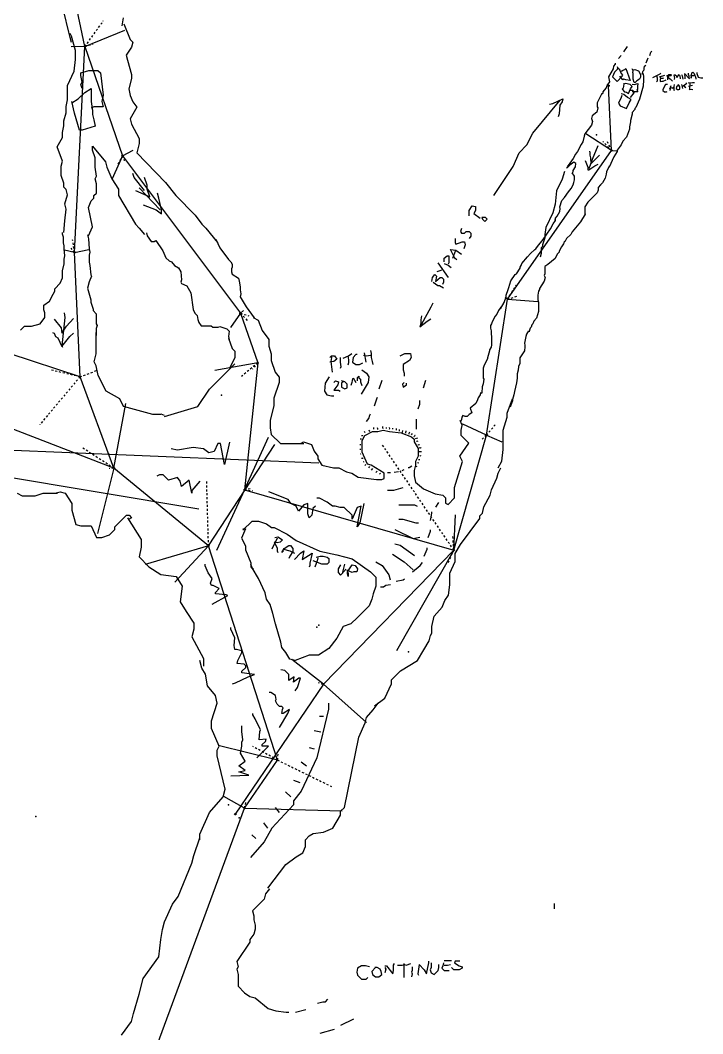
# Model space of a CAD drawing. Header units: millimetres. Extents: x -158 to 813, y -516 to 729.
# Drawn here: x 519 to 623.9, y 483.9 to 639.7 of the extents above; entities that cross this region are included whole.
import ezdxf

# ---------------------------------------------------------------- set-up
doc = ezdxf.new("R2010")
doc.units = ezdxf.units.MM
doc.linetypes.add('DASH', pattern=[0.6, 0.3, -0.3])

msp = doc.modelspace()

# ---------------------------------------------------------------- linework, layer by layer
at = {"layer": 'Shots', "color": 1}
for p, q in [((528.986, 635.702), (525.054, 654.114)), ((527.39, 604.052), (528.986, 635.702)), ((528.986, 635.702), (534.772, 618.906)), ((609.908, 619.712), (609.434, 629.682)), ((534.772, 618.906), (552.872, 594.692)), ((593.908, 596.86), (609.908, 619.712)), ((528.226, 584.928), (527.39, 604.052)), ((590.668, 575.948), (593.908, 596.86)), ((552.872, 594.692), (555.542, 587.076)), ((555.542, 587.076), (553.498, 567.542)), ((533.432, 570.864), (528.226, 584.928)), ((533.432, 570.864), (500.642, 583.568)), ((585.656, 558.284), (590.668, 575.948)), ((547.97, 558.924), (533.432, 570.864)), ((553.498, 567.542), (585.656, 558.284)), ((558.554, 526.02), (547.97, 558.924)), ((585.656, 558.284), (565.616, 537.672)), ((565.616, 537.672), (552.076, 517.684)), ((553.504, 518.616), (558.554, 526.02)), ((531.56, 459.084), (553.504, 518.616))]:
    msp.add_line(p, q, dxfattribs=at)
for centre in [(528.986, 635.702), (609.434, 629.682), (534.772, 618.906), (609.908, 619.712), (527.39, 604.052), (593.908, 596.86), (552.872, 594.692), (555.542, 587.076), (528.226, 584.928), (590.668, 575.948), (533.432, 570.864), (553.498, 567.542), (547.97, 558.924), (585.656, 558.284), (565.616, 537.672), (558.554, 526.02), (552.076, 517.684), (553.504, 518.616)]:
    msp.add_circle(centre, 0.1, dxfattribs=at)
at = {"layer": 'Sketch', "color": 0}
for points in [[(526.92, 636.3), (526.72, 637.1), (526.52, 637.9), (525.72, 641.1), (524.52, 642.1), (523.92, 644.3), (523.72, 646.1), (522.72, 647.5), (522.32, 647.7), (522.32, 649.1), (522.52, 649.9), (522.32, 650.3), (521.92, 653.1)], [(534.72, 638.9), (534.92, 640.1)], [(534.94, 639.18), (535.94, 636.78), (536.34, 636.38), (536.14, 635.58), (535.34, 634.38), (535.54, 633.58), (536.14, 631.38), (536.14, 630.78), (535.74, 629.18), (535.94, 628.18), (536.34, 627.18), (536.94, 626.38), (535.94, 624.58), (536.14, 623.78), (537.34, 621.58), (537.34, 620.78), (536.94, 619.38), (541.34, 614.78), (542.94, 612.78), (545.94, 609.78), (546.94, 608.38), (547.54, 607.78), (549.34, 605.58)], [(525.72, 607.1), (525.92, 608.9), (526.12, 610.7), (525.92, 611.5), (526.32, 612.9), (526.12, 613.7), (525.72, 614.1), (525.72, 614.7), (525.32, 615.9), (525.32, 617.3), (525.52, 618.1), (524.72, 620.3), (525.52, 621.7), (525.52, 622.5), (525.72, 623.5), (525.72, 624.3), (526.12, 625.5), (526.12, 626.5), (526.32, 627.5), (526.32, 629.7), (527.32, 631.9), (527.52, 633.7), (527.52, 635.1), (526.92, 637.3), (526.72, 637.7)], [(611.78, 634.9), (612.34, 635.7)], [(610.98, 633.86), (611.38, 634.34)], [(615.78, 634.34), (615.94, 634.82), (616.1, 634.98)], [(608.42, 628.42), (608.58, 628.58), (608.58, 628.74), (609.06, 629.3), (609.22, 629.7), (609.62, 630.26), (609.46, 631.06), (610.18, 632.26), (610.26, 632.66), (610.5, 632.98), (610.5, 633.14)], [(610.82, 632.42), (610.74, 632.18), (610.34, 631.78), (610.02, 631.06), (610.74, 630.34), (611.54, 631.14), (611.62, 631.3), (611.3, 631.7), (611.14, 632.1), (610.9, 632.34), (610.82, 632.58)], [(614.58, 631.46), (614.74, 631.94), (614.9, 632.1), (614.9, 632.34), (614.98, 632.66), (615.14, 632.82)], [(615.22, 633.22), (615.54, 633.94)], [(528.56, 629.24), (528.36, 629.84), (528.56, 630.24), (528.36, 631.24), (528.36, 631.64), (529.56, 632.04), (530.96, 632.04), (531.36, 631.64), (531.76, 628.24), (531.56, 627.24), (531.76, 626.44), (530.36, 626.44), (529.96, 626.24)], [(614.74, 631.54), (614.82, 630.98), (614.82, 630.26), (614.74, 629.94), (614.74, 629.62), (614.18, 627.62), (613.62, 626.34), (613.46, 626.18), (613.46, 626.02), (613.06, 625.54), (613.06, 625.3), (612.82, 624.34), (612.82, 624.1), (612.66, 623.38), (612.66, 622.98), (612.18, 621.78), (611.62, 621.14), (611.38, 620.58), (610.74, 619.78), (610.74, 619.54), (610.26, 618.74), (609.54, 617.14)], [(611.46, 631.86), (611.54, 632.02), (611.94, 632.18), (612.1, 632.34), (612.74, 630.5), (612.1, 630.58), (611.78, 630.66), (611.62, 630.58), (611.14, 631.14)], [(613.14, 632.1), (613.46, 632.18), (614.02, 631.94), (614.34, 631.38), (614.34, 630.98), (614.18, 630.66), (613.78, 630.42), (613.54, 630.18), (613.38, 630.18), (613.22, 630.66), (613.22, 631.54), (613.14, 631.7), (613.22, 631.94), (613.06, 632.26)], [(616.22, 630.94), (617.36, 631.48), (617.48, 631.6)], [(616.82, 631.24), (616.88, 630.88), (616.88, 630.4), (616.82, 630.28)], [(617.24, 631.06), (618.08, 631.3)], [(617.36, 631), (617.42, 630.88), (617.36, 630.64), (617.36, 630.34), (617.6, 630.4), (617.84, 630.4), (618.26, 630.58)], [(618.38, 631.3), (618.5, 630.88), (618.5, 630.58)], [(618.5, 631.18), (618.68, 631.42), (618.98, 631.42), (619.1, 631.3), (618.98, 631.18), (618.8, 631.18), (618.56, 631.06), (618.62, 630.88), (618.92, 630.76), (619.28, 630.4)], [(619.46, 631.36), (619.52, 631.06), (619.58, 630.94), (619.52, 630.64)], [(619.58, 631.42), (619.82, 631.24), (619.94, 630.94), (620.3, 631.42), (620.36, 631.18), (620.42, 630.76)], [(620.66, 631.42), (620.72, 631.18), (620.84, 630.7)], [(621.08, 631.54), (621.86, 630.76), (621.8, 630.88), (621.8, 631.12), (621.74, 631.42), (621.74, 631.6)], [(621.08, 631.42), (621.14, 631.06), (621.14, 630.76)], [(622.04, 631.24), (622.52, 631.24), (622.64, 631.36)], [(622.1, 631.24), (622.1, 630.82), (622.16, 631.24), (622.16, 631.42), (622.28, 631.72), (622.4, 631.78), (622.58, 631.54), (622.82, 630.82), (622.82, 630.7)], [(623, 631.72), (623, 631.54), (623.18, 631), (623.6, 630.88), (623.9, 630.88)], [(611.78, 629.94), (611.7, 629.3), (611.54, 629.14), (611.86, 628.74), (612.18, 628.66), (612.5, 628.5), (612.82, 629.22), (613.06, 629.54), (612.74, 629.86), (612.02, 630.02), (611.7, 629.94)], [(613.06, 629.94), (613.38, 629.86), (613.94, 630.02), (613.86, 629.54), (613.86, 629.14), (613.78, 628.98), (613.94, 628.74), (613.06, 628.74)], [(617.36, 630.82), (617.78, 630.82), (617.9, 630.88)], [(618.5, 629.86), (618.2, 629.86), (617.78, 629.08), (617.78, 628.96), (618.02, 628.72), (618.32, 628.72), (618.44, 628.78)], [(618.98, 629.68), (618.92, 629.38), (618.92, 629.2), (618.86, 628.96)], [(619.52, 629.86), (619.46, 629.56), (619.46, 629.08), (619.52, 628.96)], [(620.06, 629.68), (619.88, 629.5), (619.82, 629.26), (620, 629.08), (620.24, 629.08), (620.36, 629.14), (620.36, 629.5), (620.24, 629.74), (620.12, 629.8), (620, 629.68)], [(620.66, 629.86), (620.78, 629.26)], [(620.72, 629.56), (621.38, 629.98), (621.44, 630.1)], [(620.96, 629.8), (621.08, 629.56), (621.32, 629.38), (621.08, 629.44)], [(621.68, 630.1), (622.34, 630.16), (622.64, 630.16)], [(621.74, 629.62), (622.34, 629.74)], [(621.92, 630.04), (621.86, 629.38), (621.86, 629.2), (621.8, 629.08), (622.1, 629.14), (622.4, 629.08)], [(526.96, 627.04), (527.96, 627.64), (528.96, 628.64), (529.96, 629.24), (529.96, 627.24), (530.16, 625.84), (530.16, 625.24), (530.36, 624.44), (530.56, 623.44), (528.56, 622.84), (528.16, 622.84), (527.36, 625.44), (526.96, 627.24)], [(608.42, 628.5), (608.02, 627.78), (607.7, 627.06), (607.7, 626.42), (607.78, 626.26), (607.62, 625.62), (606.9, 625.06), (606.82, 624.66), (606.98, 624.18), (606.82, 623.62), (605.78, 622.26), (605.7, 621.94), (605.46, 621.06), (605.22, 620.66), (604.66, 619.54), (604.34, 619.14), (604.02, 618.5), (603.46, 617.78), (603.06, 617.22)], [(611.46, 628.18), (611.38, 627.86), (610.98, 626.98), (611.22, 626.58), (612.18, 626.18), (612.58, 627.06), (612.9, 627.54), (612.34, 627.86), (611.78, 628.34), (611.38, 628.42)], [(612.82, 628.98), (613.14, 628.98), (613.3, 628.58), (612.74, 627.86)], [(618.8, 629.26), (619.16, 629.38), (619.28, 629.32), (619.4, 629.38)], [(591.8, 612.78), (594.8, 617.28), (595.7, 619.38), (596.9, 620.58), (597.8, 622.38), (602, 627.48)], [(600.38, 626.82), (600.86, 626.94), (602.42, 627.66), (602.42, 627.66), (602.3, 627.18), (601.94, 626.7), (601.82, 625.38), (601.7, 624.9)], [(608.42, 624.9), (608.42, 624.9)], [(529.54, 606.58), (530.14, 607.98), (529.54, 610.98), (529.94, 611.98), (530.34, 612.38), (530.34, 612.78), (530.74, 613.18), (530.74, 614.58), (530.54, 615.38), (530.74, 615.78), (530.54, 617.18), (530.54, 618.58), (530.14, 619.78), (530.14, 620.38), (532.14, 617.98), (532.34, 617.18), (533.14, 615.38), (534.14, 613.78), (534.14, 612.78), (536.74, 608.38), (537.34, 607.78), (538.14, 606.78)], [(607.78, 620.42), (606.9, 618.34), (606.42, 616.9)], [(606.5, 619.62), (606.58, 619.38), (606.58, 618.98), (606.66, 618.58), (606.66, 618.26), (606.74, 617.94), (606.74, 617.7), (608.02, 618.98)], [(601.22, 608.98), (601.3, 609.3), (601.54, 609.62), (601.94, 610.34), (602.02, 610.82), (601.94, 611.06), (602.26, 612.02), (602.66, 612.5), (603.3, 613.38), (603.7, 613.86), (604.02, 614.42), (604.1, 614.82), (604.18, 615.22), (604.18, 615.78), (603.86, 616.26), (604.02, 616.42), (604.02, 616.66), (604.34, 617.22), (604.42, 617.7), (604.1, 617.94), (603.46, 617.46), (603.06, 617.06), (602.9, 616.98)], [(609.54, 617.3), (609.14, 616.42), (609.06, 616.1), (608.9, 615.46), (608.5, 614.74), (608.18, 614.42), (607.86, 614.02), (607.86, 613.62), (607.7, 613.22), (606.26, 611.78), (605.78, 611.06), (605.78, 610.1), (605.86, 609.94), (605.14, 608.74), (603.86, 607.22), (603.62, 606.82), (602.98, 606.18), (602.74, 605.7)], [(605.86, 618.18), (606.26, 617.14), (606.26, 616.74), (606.42, 616.74), (607.3, 617.38), (607.86, 617.62)], [(538.14, 613.58), (536.54, 615.58), (536.34, 616.18)], [(536.74, 613.58), (538.94, 612.58), (538.54, 613.78), (538.54, 614.38), (538.14, 615.58)], [(602.66, 616.5), (602.3, 615.3), (601.46, 613.5), (601.22, 611.46), (600.86, 610.14), (599.78, 607.86), (599.66, 606.78), (599.66, 606.3), (599.3, 605.22), (599.3, 604.98), (599.06, 604.74), (599.06, 603.9), (598.94, 603.3)], [(537.34, 613.98), (540.54, 610.58)], [(537.94, 611.38), (539.94, 610.58), (540.74, 609.98), (540.74, 610.58), (540.34, 612.38), (540.14, 613.18)], [(588.02, 609.66), (588.02, 610.5), (588.5, 611.22), (588.98, 611.1), (588.98, 610.5), (588.74, 610.02), (589.7, 609.3)], [(590.06, 609.18), (590.42, 608.82), (590.78, 609.18), (590.54, 609.42), (589.94, 609.42), (590.06, 609.18)], [(586.82, 607.74), (586.7, 607.26), (586.82, 607.02), (587.3, 607.02), (587.54, 607.26), (588.02, 607.26), (588.26, 607.02), (588.26, 606.54), (588.02, 606.18)], [(592.82, 595.38), (593.38, 596.34), (593.7, 597.22), (593.7, 597.46), (594.02, 598.34), (594.1, 598.66), (594.42, 599.7), (595.06, 600.66), (595.3, 600.74), (595.86, 601.62), (595.86, 601.78), (596.02, 602.02), (596.1, 602.34), (596.98, 603.38), (597.46, 603.86), (598.1, 604.5), (598.26, 604.58), (598.5, 604.98), (599.38, 606.02), (600.5, 607.7), (600.9, 608.42), (601.3, 608.98), (601.3, 609.14)], [(519.08, 592.1), (519.68, 592.7), (520.76, 592.7), (522.08, 593.06), (522.8, 594.02), (522.8, 594.74), (522.68, 595.22), (522.68, 595.94), (523.52, 596.54), (524.12, 597.62), (524.36, 598.1), (524.36, 598.46), (525.2, 599.3), (525.56, 600.14), (525.56, 601.22), (525.8, 602.3), (525.8, 603.02), (525.92, 603.5), (525.8, 604.58), (525.8, 605.06), (525.68, 605.54), (525.68, 606.38), (525.56, 606.86), (525.56, 607.1)], [(529.4, 606.74), (529.52, 606.14), (529.64, 604.58), (529.76, 604.1), (529.64, 603.62), (529.64, 602.54), (529.76, 602.06), (529.88, 600.62), (530, 600.38), (529.64, 599.54), (529.4, 598.58), (529.88, 596.78), (529.88, 596.42), (530.24, 595.34), (530.24, 595.1), (530.72, 594.62), (530.72, 593.06), (530.84, 592.82), (530.72, 592.34), (530.72, 591.26)], [(538.42, 607.06), (538.54, 606.58), (539.14, 605.74), (539.62, 605.74), (539.86, 605.86), (540.94, 604.3), (541.42, 603.22), (541.9, 602.74), (542.26, 602.62), (542.74, 602.02), (543.34, 601.66), (543.7, 601.06), (543.82, 599.86), (543.7, 599.5), (543.82, 599.26), (544.66, 598.9), (545.26, 597.82), (545.62, 595.3), (545.86, 594.7), (546.22, 594.34), (546.34, 593.74), (546.46, 593.26), (546.82, 592.78), (548.38, 592.78), (548.62, 592.54), (549.46, 592.54), (549.7, 592.66), (550.78, 592.3), (551.14, 591.94), (551.02, 591.1), (551.14, 590.62)], [(549.1, 606.1), (549.7, 604.78), (551.02, 602.98), (551.38, 602.62), (551.62, 602.26), (551.62, 601.78), (551.5, 601.54), (551.5, 601.06), (551.62, 600.7), (552.58, 600.1), (552.7, 599.62), (552.82, 598.78), (552.82, 598.3), (552.94, 597.7), (552.82, 597.22), (553.78, 595.66), (554.98, 593.98)], [(585.86, 606.18), (585.86, 605.58), (585.98, 605.34), (586.94, 605.7), (587.3, 605.7), (587.42, 605.22), (587.18, 604.62)], [(585.86, 603.18), (586.1, 602.94), (585.86, 603.06), (585.14, 604.5), (585.98, 604.38), (586.82, 603.78)], [(602.66, 605.78), (602.5, 605.38), (602.18, 604.9), (601.86, 604.26), (601.86, 604.1), (601.54, 603.78), (601.22, 603.14), (600.1, 602.18), (599.62, 601.86), (599.62, 600.74), (599.54, 600.5), (599.7, 600.18), (599.54, 599.62), (598.82, 598.5), (598.82, 598.34), (598.66, 598.1), (598.58, 597.46), (598.58, 596.74), (598.66, 596.42), (598.66, 594.98), (598.34, 593.94), (597.94, 593.46), (597.78, 593.06), (597.62, 592.9), (597.54, 592.58), (597.38, 592.42), (597.3, 592.1), (597.22, 591.86)], [(584.18, 602.58), (584.18, 603.18), (584.66, 603.54), (584.9, 603.54), (584.9, 602.46), (584.78, 602.22)], [(585.5, 603.18), (585.98, 604.38)], [(583.22, 602.46), (584.78, 600.18)], [(584.18, 602.34), (584.78, 602.1), (585.26, 601.74)], [(582.26, 599.58), (582.38, 600.18), (582.74, 600.66), (582.98, 600.42), (582.86, 599.58), (583.58, 600.18), (583.82, 600.18), (584.06, 599.94), (584.06, 599.46), (583.94, 599.1)], [(583.1, 601.14), (583.58, 601.26), (583.82, 601.38)], [(582.5, 599.46), (583.22, 598.98), (583.46, 598.98), (584.06, 598.62)], [(580.7, 592.98), (582.2, 595.68), (582.5, 596.28)], [(592.9, 595.62), (592.5, 595.14), (592.26, 594.58), (592.02, 594.26), (591.54, 593.38), (591.46, 593.06), (591.3, 592.82), (591.3, 592.42), (591.38, 592.02), (591.38, 591.46), (591.46, 591.14), (591.46, 589.86), (591.38, 589.46), (591.14, 589.06), (591.14, 588.9), (590.82, 587.86), (590.82, 587.7), (590.34, 586.74), (590.18, 586.26), (590.18, 584.74), (590.26, 584.58), (590.18, 583.86), (590.02, 583.38), (590.02, 583.14), (589.94, 582.74), (589.94, 582.5), (589.86, 582.34)], [(524.24, 593.78), (525.32, 592.46), (525.44, 591.62), (526.16, 592.7), (527.24, 593.9)], [(525.8, 594.74), (525.92, 594.02), (525.44, 589.7), (525.56, 589.46)], [(554.82, 594.06), (555.62, 593.66), (556.22, 592.06), (557.22, 590.66), (557.22, 589.66), (557.62, 588.46), (557.62, 587.46), (558.22, 585.66), (558.82, 584.86), (558.82, 584.06), (558.02, 581.66), (558.02, 580.46), (557.42, 578.26), (557.42, 577.06), (557.62, 576.06), (559.02, 574.66), (562.62, 574.66)], [(580.7, 594.3), (580.58, 593.7), (580.58, 593.1), (580.46, 592.62), (581.54, 593.46), (582.14, 593.82)], [(524, 591.74), (524.24, 591.62), (524.48, 591.14), (524.84, 590.9), (525.44, 589.58), (526.64, 591.14), (527.24, 591.62)], [(540.62, 579.14), (539.42, 579.14), (534.92, 580.34), (534.32, 581.54), (532.22, 582.74), (531.02, 585.14), (530.72, 586.64), (530.42, 587.24), (530.72, 588.44), (530.72, 591.74)], [(551.02, 590.86), (551.62, 589.26), (552.02, 588.86), (552.02, 587.86), (551.22, 586.26)], [(597.14, 592.02), (596.82, 591.46), (596.74, 591.14), (596.5, 590.1), (596.58, 589.78), (596.58, 589.38), (596.5, 589.06), (596.5, 588.9), (595.78, 587.86), (595.78, 586.98), (595.62, 586.5), (595.54, 585.94), (595.38, 585.38), (595.38, 584.74), (595.3, 584.02), (594.98, 582.66), (594.9, 582.18), (594.66, 581.46), (594.66, 581.22), (594.42, 580.58), (594.34, 580.26)], [(572.86, 588.98), (572.98, 588.5), (572.98, 587.9), (573.1, 587.3), (573.22, 586.82)], [(566.62, 587.9), (566.86, 588.14), (567.34, 588.14), (567.7, 587.66), (567.22, 587.3), (566.62, 587.18)], [(566.74, 588.14), (566.86, 587.9), (566.74, 587.3), (566.98, 585.62)], [(568.18, 587.9), (568.18, 587.18), (568.3, 586.46), (568.18, 586.22)], [(568.66, 587.78), (569.5, 588.14), (569.98, 588.5)], [(569.38, 588.14), (569.5, 587.54), (569.5, 587.06), (569.38, 586.7)], [(570.82, 588.38), (570.58, 588.38), (570.22, 587.9), (570.1, 587.18), (570.58, 586.82), (571.18, 586.82), (571.66, 587.06)], [(571.78, 588.26), (572.26, 588.14), (572.86, 588.26)], [(571.9, 588.62), (572.14, 587.18)], [(577.42, 588.14), (578.14, 588.5), (578.98, 588.5), (579.1, 587.9), (578.86, 587.42), (577.9, 586.82), (577.9, 585.98), (578.02, 585.5), (578.02, 585.02)], [(541.22, 578.84), (546.32, 580.34), (548.12, 583.04), (552.02, 586.94)], [(571.54, 585.98), (572.26, 585.5), (572.62, 584.9), (572.5, 584.06), (571.42, 582.26)], [(566.5, 584.9), (565.9, 583.94), (565.78, 582.74), (566.14, 582.14), (566.86, 582.02), (567.22, 582.02)], [(567.22, 584.06), (567.46, 584.3), (567.94, 584.18), (567.82, 583.7), (567.22, 582.86), (567.22, 582.86), (567.94, 582.86), (568.18, 582.74)], [(568.66, 584.18), (568.42, 583.94), (568.42, 583.34), (568.9, 583.1), (569.26, 583.22), (569.26, 583.82), (568.9, 584.18), (568.42, 584.3)], [(570.1, 584.66), (569.98, 584.06), (569.86, 583.58)], [(570.22, 584.78), (570.58, 584.06)], [(571.06, 585.02), (570.82, 584.78), (570.82, 584.3)], [(571.06, 585.02), (571.06, 584.78), (571.3, 584.54), (571.3, 584.18), (571.54, 583.58)], [(574.18, 583.1), (574.66, 584.42)], [(581.02, 583.22), (581.38, 584.42)], [(578.02, 584.06), (577.78, 583.82), (577.9, 583.34), (578.38, 583.7), (578.38, 583.94)], [(573.46, 580.46), (573.82, 581.54), (573.94, 581.78)], [(580.18, 579.98), (580.42, 580.7), (580.42, 581.3)], [(589.78, 582.5), (589.7, 582.18), (589.38, 581.7), (589.3, 581.38), (589.06, 580.82), (588.18, 580.1), (588.42, 579.38), (588.02, 579.14), (587.7, 578.82), (587.38, 578.82), (587.06, 578.98), (586.9, 578.74), (586.82, 578.34), (586.66, 578.02)], [(592.46, 570.94), (593.06, 571.94), (593.26, 573.74), (593.26, 576.74), (593.86, 578.74), (593.86, 579.34), (594.66, 581.54)], [(540.66, 579.26), (541.14, 579.02)], [(572.26, 578.06), (572.62, 578.54), (572.74, 579.02), (572.86, 579.26)], [(579.94, 576.86), (579.94, 578.42)], [(586.58, 578.28), (586.82, 577.64), (586.98, 577.72)], [(562.18, 574.72), (562.58, 574.92), (563.78, 574.52), (564.18, 573.52), (564.78, 572.72), (564.78, 572.32), (565.38, 571.32), (567.18, 570.92), (567.98, 570.92), (569.18, 570.32), (569.98, 570.12), (570.98, 569.52), (573.78, 569.12), (574.58, 569.12), (574.98, 569.32), (574.98, 570.12), (572.98, 571.32), (572.38, 571.52), (571.58, 573.32), (571.58, 575.12), (571.98, 575.92), (573.18, 576.52), (573.98, 576.52), (574.78, 576.72), (575.78, 576.52), (577.58, 576.32), (579.18, 575.72), (579.58, 575.32), (579.58, 574.92), (580.18, 573.92), (580.18, 572.72), (579.78, 571.92), (579.78, 571.32), (579.58, 570.52), (579.58, 569.72), (579.78, 568.72), (580.98, 567.72), (582.78, 566.92), (583.98, 566.72), (584.38, 566.32), (584.38, 565.52), (584.78, 565.32), (585.78, 566.32), (585.78, 567.92), (586.98, 571.92), (586.58, 572.72), (587.98, 574.72), (586.78, 575.92), (586.78, 576.72), (586.98, 577.72)], [(571.9, 576.52), (572.02, 576.36)], [(572.62, 576.8), (572.66, 576.64), (572.74, 576.56)], [(573.3, 577.16), (573.34, 577), (573.34, 576.88)], [(573.9, 577.12), (573.94, 576.96), (573.94, 576.84)], [(574.7, 577.28), (574.7, 577.12), (574.74, 577.04), (574.7, 576.92)], [(575.26, 577.16), (575.26, 577)], [(575.74, 577.12), (575.78, 576.92), (575.74, 576.84)], [(576.22, 577.04), (576.22, 576.88)], [(576.82, 576.96), (576.82, 576.72)], [(577.26, 576.84), (577.26, 576.56)], [(577.78, 576.68), (577.7, 576.36)], [(578.3, 576.6), (578.3, 576.48), (578.22, 576.4), (578.22, 576.28)], [(571.26, 575.4), (571.42, 575.4), (571.42, 575.32)], [(571.46, 575.92), (571.62, 575.88), (571.7, 575.84)], [(578.86, 576.44), (578.74, 576.2), (578.74, 576.12)], [(579.28, 576.23), (579.13, 576.02)], [(579.73, 575.93), (579.67, 575.9), (579.61, 575.81), (579.49, 575.72)], [(580.06, 575.48), (579.73, 575.39)], [(580.15, 575.03), (580, 575), (579.94, 574.97)], [(551.22, 574.86), (550.42, 571.46), (549.82, 574.66), (549.42, 574.66), (548.82, 573.46), (548.02, 573.26), (547.22, 573.86), (545.62, 574.06), (543.22, 573.66), (542.22, 573.86)], [(571.22, 574.52), (571.38, 574.52)], [(571.22, 573.8), (571.38, 573.8)], [(580.39, 574.46), (580.27, 574.46), (580.15, 574.4)], [(580.63, 573.98), (580.57, 574.01), (580.51, 573.98), (580.45, 574.01), (580.33, 573.95)], [(580.69, 573.41), (580.36, 573.41)], [(571.38, 573.04), (571.3, 573.04), (571.38, 573.08)], [(571.5, 572.44), (571.66, 572.44), (571.74, 572.48)], [(571.78, 571.88), (571.86, 571.92)], [(580.45, 572.18), (580.21, 572.18)], [(580.63, 572.75), (580.51, 572.78), (580.42, 572.78)], [(571.98, 571.28), (572.14, 571.44)], [(572.58, 570.92), (572.78, 571.16)], [(573.02, 570.6), (573.22, 570.84)], [(573.46, 534.34), (575.06, 535.54), (576.06, 537.74), (576.06, 538.34), (577.46, 539.74), (580.06, 541.34), (581.06, 542.94), (581.86, 544.34), (582.06, 545.14), (582.26, 545.54), (582.26, 546.54), (582.66, 548.14), (583.86, 549.54), (584.26, 550.54), (584.86, 551.34), (585.06, 552.94), (585.06, 554.74), (585.86, 556.54), (585.86, 557.74), (586.66, 559.14), (589.66, 563.14), (589.66, 563.54), (590.06, 563.94), (590.26, 564.94), (591.26, 566.74), (591.46, 567.54), (592.26, 569.34), (592.46, 570.14), (592.86, 570.94)], [(573.7, 570.24), (573.86, 570.4)], [(576.5, 570.28), (577.14, 570.36)], [(577.7, 570.52), (578.02, 570.68)], [(578.66, 571), (578.82, 571), (579.22, 571.24)], [(580.03, 571.07), (579.88, 571.16)], [(580.27, 571.64), (580.09, 571.7)], [(546.62, 568.86), (545.42, 567.46), (545.42, 567.06), (545.02, 569.06), (543.82, 568.06), (543.62, 568.86), (543.22, 569.46), (541.82, 569.06), (541.02, 569.86), (540.42, 569.86), (540.02, 569.66)], [(574.26, 569.96), (574.38, 570.12)], [(575.46, 570.2), (575.94, 570.2)], [(524.36, 567.04), (525.16, 567.24), (525.96, 567.04), (526.96, 565.44), (526.96, 564.44), (527.56, 562.24), (528.36, 562.04), (529.96, 562.04), (530.76, 560.24), (531.56, 560.24), (532.76, 560.64), (533.56, 561.44), (533.56, 561.84), (535.36, 563.64), (535.76, 563.64), (536.16, 563.24), (535.76, 563.04)], [(564.42, 565.06), (564.02, 564.66), (563.82, 563.66), (563.42, 563.26), (563.22, 563.86), (563.22, 565.46), (562.62, 565.26), (561.82, 564.26), (561.42, 565.06), (560.62, 565.46), (560.22, 566.06), (557.22, 567.26)], [(575.46, 567.5), (576.46, 567.5), (577.86, 567.9)], [(518.56, 567.04), (519.36, 566.64), (521.36, 566.64), (522.56, 567.04), (524.76, 567.04)], [(571.82, 565.46), (571.22, 562.46), (570.82, 561.86), (571.42, 565.06), (570.82, 564.86), (570.02, 563.06), (570.02, 563.66), (568.82, 564.86), (568.22, 564.86), (567.42, 565.06), (567.02, 565.06), (566.22, 565.66), (565.02, 566.26), (564.62, 566.26)], [(582.9, 564.9), (583.38, 565.62)], [(577.22, 565.26), (579.62, 565.26), (580.02, 565.06)], [(582.06, 562.86), (582.18, 563.34), (582.3, 563.94), (582.3, 564.18)], [(535.52, 563.24), (537.62, 559.94), (537.62, 558.74), (537.32, 557.24), (538.82, 555.74), (540.62, 554.54), (543.02, 554.24), (543.92, 552.74), (543.62, 550.34), (544.52, 548.84), (545.72, 547.04), (545.72, 546.14), (545.42, 544.94), (547.22, 541.64), (547.22, 540.44)], [(553.26, 561.34), (554.66, 562.74), (555.66, 562.74), (556.86, 562.34), (557.66, 561.74), (558.06, 561.74), (560.06, 560.74), (561.46, 559.74), (565.06, 558.14), (567.66, 557.54), (570.06, 556.94), (572.86, 554.94), (573.66, 554.14), (573.66, 552.74), (573.26, 551.54), (573.06, 550.74), (572.66, 549.74), (570.86, 547.94), (569.86, 546.94), (568.66, 546.54), (567.66, 544.74), (566.46, 543.14), (564.86, 542.14), (563.46, 542.14), (561.26, 541.34), (560.46, 541.54), (559.86, 542.54), (559.26, 543.34), (559.06, 544.14), (558.26, 546.94), (557.86, 548.54), (557.46, 549.94), (556.86, 550.74), (556.66, 551.74), (555.66, 553.94), (554.66, 555.54), (554.46, 556.14)], [(577.22, 563.06), (577.82, 563.06), (579.82, 562.46), (580.22, 562.46)], [(553.26, 561.54), (553.66, 561.54), (553.06, 560.14), (553.66, 558.94), (553.66, 558.34), (554.46, 556.34), (554.46, 555.74), (554.86, 555.34)], [(576.62, 561.46), (579.42, 560.06), (580.42, 560.26)], [(581.7, 560.22), (582.06, 561.18), (582.06, 561.42)], [(558.52, 560.1), (557.68, 558.42)], [(558.16, 560.22), (558.64, 560.34), (559.36, 559.86), (559, 559.5), (558.52, 559.38), (558.04, 559.5), (558.52, 558.66), (558.52, 558.18), (558.64, 557.94)], [(559.48, 558.18), (559.24, 557.94), (559.6, 558.54), (560.32, 559.02), (560.56, 559.02), (560.92, 558.54), (560.92, 558.06), (560.44, 557.34), (560.32, 556.98)], [(559.48, 558.42), (560.44, 558.18), (561.16, 557.82)], [(561.16, 556.86), (562.12, 557.82), (562.6, 558.18), (562.36, 556.86), (563.92, 557.82), (563.56, 556.26), (563.56, 555.9), (563.44, 555.66)], [(576.62, 559.26), (577.42, 559.06), (579.62, 557.46)], [(581.1, 557.34), (581.58, 558.42), (581.58, 558.66)], [(564.52, 557.22), (565.12, 557.34), (565.6, 557.34), (566.2, 557.22), (566.44, 556.98), (566.44, 556.38), (566.2, 556.14), (565.36, 556.14), (564.04, 556.62)], [(564.76, 557.1), (564.64, 556.62), (564.28, 555.66)], [(573.66, 556.5), (574.66, 555.9), (575.66, 554.5), (575.86, 553.7)], [(576.22, 557.66), (578.02, 556.46), (579.42, 555.26)], [(579.3, 554.94), (580.5, 555.9), (580.86, 556.38)], [(548.54, 549.98), (550.94, 551.3), (550.7, 551.42), (549.02, 551.54), (549.02, 551.78), (549.62, 552.38), (548.66, 552.86), (548.42, 552.86), (548.3, 553.22), (548.54, 553.94), (547.94, 554.78), (547.46, 555.86), (547.46, 556.1)], [(568.24, 556.02), (567.88, 555.42), (567.88, 554.82), (568.24, 554.46), (568.96, 555.18), (569.08, 555.42)], [(568.84, 556.14), (568.48, 554.7), (568.24, 554.46)], [(569.44, 554.82), (569.44, 554.22), (569.32, 554.7), (569.32, 554.94), (570.04, 556.02), (570.52, 555.9), (570.88, 555.42), (570.76, 554.94), (570.28, 554.94), (570.04, 554.82), (569.2, 555.18)], [(576.78, 553.5), (577.86, 553.74), (578.1, 553.86)], [(574.38, 552.66), (574.86, 552.66), (575.22, 552.9), (575.94, 553.02)], [(551.66, 537.74), (552.14, 537.86), (554.06, 538.82), (555.02, 539.18), (553.1, 539.42), (553.1, 539.66), (553.7, 540.26), (553.7, 540.5), (553.46, 540.74), (552.38, 540.86), (552.5, 541.34), (553.1, 542.54), (553.1, 542.78), (552.26, 543.02), (552.02, 543.02), (551.9, 543.62), (552.02, 544.82), (551.42, 546.14), (551.42, 546.38)], [(546.62, 513.74), (546.62, 514.64), (548.12, 517.94), (550.22, 520.34), (550.52, 521.54), (549.32, 526.64), (549.32, 527.54), (549.62, 528.14), (548.42, 530.84), (548.42, 532.04), (549.32, 534.74), (549.02, 535.94), (547.82, 537.44), (547.52, 539.24), (546.92, 540.14), (546.62, 541.34)], [(561.26, 536.66), (561.62, 537.14), (562.1, 538.58), (561.86, 538.58), (561.02, 537.98), (561.14, 538.82), (560.3, 538.22), (560.3, 539.18), (559.7, 539.78), (559.1, 539.9)], [(558.86, 531.02), (560.18, 533.18), (560.42, 533.78), (559.46, 533.18), (559.22, 533.18), (559.34, 533.78), (559.46, 534.02), (559.22, 534.26), (558.86, 534.26), (558.5, 534.62), (558.26, 535.1), (558.38, 535.34), (558.26, 535.94), (557.54, 536.42), (557.3, 536.42)], [(566.42, 534.74), (566.42, 533.84), (564.62, 526.34), (562.22, 521.24), (561.02, 519.74), (561.02, 519.14), (557.72, 515.54), (556.52, 513.44), (554.42, 511.04)], [(557.06, 506.34), (559.86, 509.94), (561.46, 511.14), (562.46, 511.74), (562.86, 512.74), (562.86, 513.74), (563.46, 514.34), (564.06, 514.74), (565.66, 514.94), (567.06, 515.54), (568.26, 517.54), (568.26, 518.14), (568.86, 518.74), (571.06, 529.54), (572.06, 531.74), (572.26, 532.54), (573.26, 533.74), (574.06, 534.74)], [(555.38, 526.34), (557.18, 528.14), (556.22, 528.14), (556.22, 528.38), (556.7, 528.86), (556.82, 529.22), (555.74, 529.1), (555.86, 530.42), (555.98, 530.66), (555.14, 532.34), (554.78, 532.94), (554.78, 533.18)], [(565.02, 532.74), (565.62, 532.74)], [(551.42, 523.58), (554.18, 523.7), (554.18, 523.7), (552.62, 524.18), (553.58, 524.42), (552.62, 525.14), (553.58, 525.86), (552.86, 527.06), (553.1, 528.14), (553.1, 528.74), (553.22, 529.1), (553.1, 530.42), (553.1, 531.26)], [(564.22, 530.54), (565.22, 530.34)], [(563.42, 527.94), (564.22, 527.74)], [(562.22, 525.74), (563.02, 525.14)], [(561.02, 522.94), (562.02, 522.54)], [(559.82, 521.14), (560.62, 520.34)], [(558.22, 518.74), (558.82, 517.94)], [(556.42, 516.34), (557.02, 515.54)], [(554.62, 514.54), (555.22, 513.94)], [(534.62, 483.74), (536.12, 485.84), (536.42, 487.04), (537.32, 490.04), (537.92, 492.44), (540.32, 495.74), (540.62, 498.44), (540.92, 499.94), (541.22, 501.14), (542.42, 503.84), (543.32, 505.04), (545.42, 510.14), (545.72, 511.34), (546.62, 514.04)], [(557.32, 506.24), (556.72, 505.44), (556.52, 504.64), (554.72, 502.84), (554.92, 502.04), (554.92, 501.44), (555.12, 500.64), (555.12, 500.04), (554.92, 499.24), (554.32, 498.44), (554.32, 498.04), (552.32, 495.04), (552.52, 494.24), (552.32, 493.84), (552.52, 493.04), (552.52, 491.24), (553.52, 490.24), (554.32, 489.64), (555.12, 489.44), (557.12, 487.84), (558.32, 487.44), (559.92, 487.24), (560.32, 487.24)], [(601.06, 503.94), (601.06, 503.14)], [(572.68, 494.24), (572.08, 494.36), (571.48, 494.36), (570.88, 494), (570.76, 493.4), (570.88, 492.92), (571.48, 492.32), (572.2, 492.32), (572.44, 492.56)], [(573.64, 494.12), (573.04, 493.52), (573.16, 493.04), (573.64, 492.68), (574.12, 492.68), (574.6, 493.04), (574.48, 493.52), (574.36, 493.88), (573.88, 494.12), (573.52, 494.12)], [(575.08, 494.36), (575.32, 494.36), (576.28, 493.16), (576.4, 493.64), (576.4, 494.48), (576.52, 494.72)], [(575.08, 494.12), (575.2, 493.88), (575.08, 493.28)], [(577, 494.48), (577.72, 494.48), (578.08, 494.6), (578.32, 494.48), (579.04, 494.72)], [(577.96, 494.72), (577.96, 492.56)], [(579.28, 494.24), (579.28, 493.64), (579.16, 493.4), (579.28, 493.16), (579.16, 492.68)], [(580.36, 494.6), (580.12, 493.16), (580.24, 492.92)], [(580.36, 494.6), (581.08, 493.76), (581.44, 493.16), (581.8, 494.84), (581.8, 495.08)], [(582.16, 494.84), (582.16, 494.12), (582.04, 493.76), (582.16, 493.28), (582.64, 493.04), (583.24, 493.64), (583.36, 494.12), (583.36, 494.6)], [(584.08, 494.84), (583.96, 494.36), (583.84, 494), (584.2, 493.64), (584.92, 493.64)], [(584.2, 495.2), (585.28, 495.2)], [(584.2, 494.48), (584.68, 494.48), (585.16, 494.6)], [(586.6, 495.08), (585.88, 495.08), (585.76, 494.84), (586.48, 494.36), (586.96, 494.24), (586.96, 494), (586.48, 493.76), (585.64, 493.76), (585.28, 494.12)], [(564.72, 488.64), (565.52, 488.84), (565.92, 488.84), (566.32, 489.24)], [(561.32, 487.24), (562.92, 487.64)], [(568.32, 485.24), (570.32, 486.24)], [(565.12, 484.04), (567.32, 484.64)]]:
    msp.add_lwpolyline(points, dxfattribs=at)
for p in [(607.58, 622.14), (549.94, 582.1), (564.62, 546.44), (564.92, 546.74), (578.72, 542.64), (551.06, 519.14), (521.42, 517.34), (552.66, 517.14)]:
    msp.add_point(p, dxfattribs=at)
at = {"layer": 'XSect', "color": 1, "linetype": 'DASH'}
for p, q in [((528.986, 635.702), (531.806, 639.636)), ((528.986, 635.702), (530.262, 636.116)), ((609.908, 619.712), (608.576, 621.08)), ((609.908, 619.712), (609.176, 621.212)), ((534.772, 618.906), (533.91, 617.416)), ((534.772, 618.906), (535.018, 618.108)), ((527.39, 604.052), (526.846, 604.698)), ((527.39, 604.052), (527.09, 605.976)), ((593.908, 596.86), (595.298, 599.03)), ((593.908, 596.86), (595.436, 597.338)), ((552.872, 594.692), (554.15, 594.304)), ((552.872, 594.692), (553.904, 593.606)), ((528.226, 584.928), (523.642, 585.992)), ((528.226, 584.928), (530.894, 585.928)), ((555.542, 587.076), (553.048, 584.986)), ((555.542, 587.076), (554.712, 586.1)), ((528.226, 584.928), (522.036, 577.556)), ((590.668, 575.948), (592.036, 577.572)), ((590.668, 575.948), (589.944, 575.292)), ((533.432, 570.864), (528.554, 574.028)), ((585.656, 558.284), (574.598, 574.6)), ((533.432, 570.864), (532.684, 570.832)), ((547.97, 558.924), (547.682, 569.096)), ((553.498, 567.542), (554.612, 567.81)), ((553.498, 567.542), (554.734, 567.426)), ((585.656, 558.284), (585.496, 560.64)), ((585.656, 558.284), (584.732, 556.33)), ((565.616, 537.672), (564.846, 537.896)), ((565.616, 537.672), (565.056, 537.554)), ((558.554, 526.02), (554.754, 528.11)), ((558.554, 526.02), (558.704, 527.078)), ((558.554, 526.02), (566.888, 521.938)), ((553.504, 518.616), (553.736, 519.596)), ((553.504, 518.616), (553.488, 518.558))]:
    msp.add_line(p, q, dxfattribs=at)
at = {"layer": 'XSect', "color": 1}
for p, q in [((528.986, 635.702), (535.108, 638.204)), ((528.986, 635.702), (526.852, 635.646)), ((609.908, 619.712), (605.964, 622.264)), ((534.772, 618.906), (533.096, 615.27)), ((534.772, 618.906), (536.392, 619.76)), ((609.908, 619.712), (610.738, 619.644)), ((527.39, 604.052), (529.564, 604.5)), ((527.39, 604.052), (525.858, 604.392)), ((593.908, 596.86), (593.568, 597.116)), ((593.908, 596.86), (598.564, 596.5)), ((552.872, 594.692), (551.34, 592.508)), ((552.872, 594.692), (553.364, 595.132)), ((528.226, 584.928), (517.332, 588.494)), ((555.542, 587.076), (548.958, 585.876)), ((533.432, 570.864), (535.28, 580.838)), ((590.668, 575.948), (587.048, 577.644)), ((483.922, 575.058), (546.496, 564.638)), ((483.922, 575.058), (564.896, 571.68)), ((553.498, 567.542), (557.18, 575.672)), ((590.668, 575.948), (593.022, 574.954)), ((547.97, 558.924), (558.152, 574.54)), ((533.432, 570.864), (530.91, 560.844)), ((553.498, 567.542), (549.208, 558.238)), ((585.656, 558.284), (585.91, 563.688)), ((547.97, 558.924), (538.23, 556.096)), ((547.97, 558.924), (542.784, 553.38)), ((585.656, 558.284), (576.85, 542.82)), ((565.616, 537.672), (560.756, 541.452)), ((565.616, 537.672), (572.25, 531.81)), ((558.554, 526.02), (549.474, 528.228)), ((553.504, 518.616), (550.32, 520.424)), ((553.504, 518.616), (568.48, 518.192))]:
    msp.add_line(p, q, dxfattribs=at)

doc.saveas('drawing.dxf')
